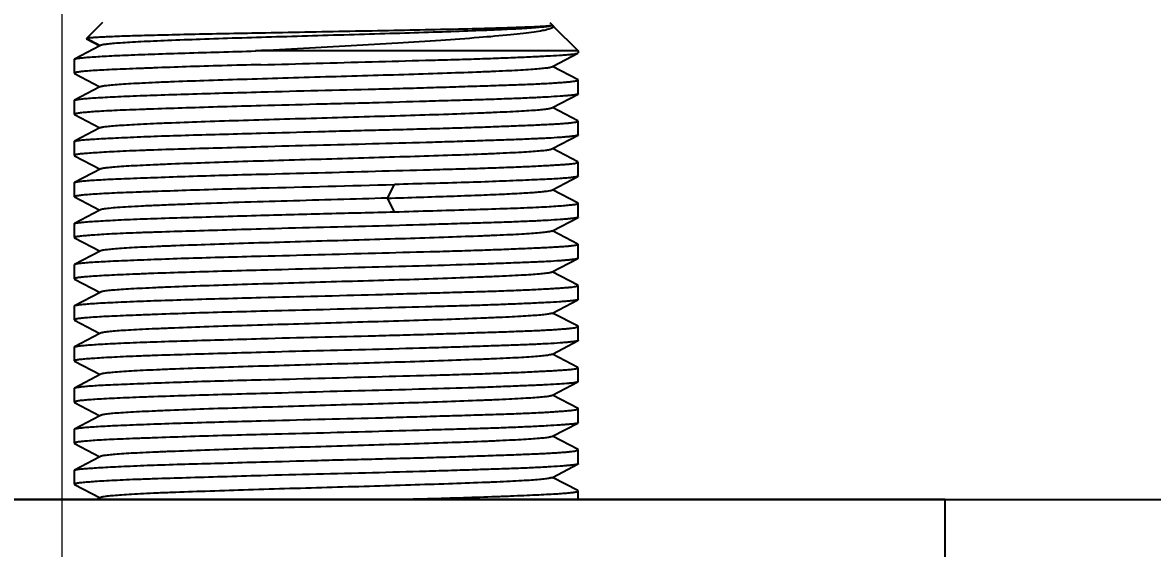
# Model space of a CAD drawing. Extents: x 0 to 3160, y 0 to 2315.
# Drawn here: x 1052.38 to 1102.13, y 2029.92 to 2053.07 of the extents above; entities that cross this region are included whole.
import ezdxf

# ---------------------------------------------------------------- set-up
doc = ezdxf.new("R2010")
doc.units = 0
doc.header["$LTSCALE"] = 3
doc.header["$MEASUREMENT"] = 0
doc.header["$PDMODE"] = 3
doc.header["$PDSIZE"] = -10
doc.layers.get('0').update_dxf_attribs({"linetype": 'CONTINUOUS'})
doc.layers.get('DEFPOINTS').update_dxf_attribs({"linetype": 'CONTINUOUS'})
doc.styles.add('Daelim Dimension', font='')
doc.styles.get('Daelim Dimension').set_extended_font_data('나눔고딕')
doc.dimstyles.new('DEFAULT', dxfattribs={"dimscale": 2, "dimtxt": 2, "dimasz": 2, "dimexe": 0, "dimexo": 2, "dimgap": 1, "dimtad": 1, "dimdec": 1, "dimzin": 9, "dimdsep": 46, "dimtxsty": 'Daelim Dimension', "dimcen": 0.5, "dimclrd": 252, "dimclre": 252, "dimclrt": 3, "dimadec": 1, "dimazin": 0, "dimtfac": 1, "dimtdec": 1, "dimtix": 1, "dimtmove": 0, "dimatfit": 3, "dimfxl": 1, "dimtolj": 1, "dimtzin": 1, "dimlwd": 9, "dimlwe": 9, "dimarcsym": 0})

# ---------------------------------------------------------------- blocks, each defined once
blk = doc.blocks.new('*D6')
at = {"color": 5, "lineweight": 9, "ltscale": 0.5, "transparency": 16777216}
for p, q in [((904.238, 2000.409), (904.238, 2142.391)), ((1054.132, 1998.971), (1054.132, 2142.391)), ((912.238, 2140.391), (1046.132, 2140.391))]:
    blk.add_line(p, q, dxfattribs=at)
at = {"color": 5, "ltscale": 0.5, "transparency": 16777216}
for points in [[(912.238, 2141.724), (912.238, 2139.058), (904.238, 2140.391)], [(1046.132, 2141.724), (1046.132, 2139.058), (1054.132, 2140.391)]]:
    blk.add_solid(points, dxfattribs=at)
at = {"layer": 'DEFPOINTS', "color": 0, "ltscale": 0.5, "transparency": 16777216}
for p in [(1054.132, 2140.391), (904.238, 1996.409), (1054.132, 1994.971)]:
    blk.add_point(p, dxfattribs=at)
at = {"color": 7, "ltscale": 0.5, "transparency": 16777216, "insert": (979.185, 2153.25), "char_height": 20, "attachment_point": 5, "style": 'Daelim Dimension'}
blk.add_mtext('\\A1;150', dxfattribs=at)
blk = doc.blocks.new('*D12')
at = {"color": 5, "lineweight": 9, "ltscale": 0.5, "transparency": 16777216}
for p, q in [((1215.423, 2032.071), (1240.009, 2032.071)), ((1238.009, 2024.071), (1238.009, 1495.971)), ((983.132, 1487.971), (1240.009, 1487.971))]:
    blk.add_line(p, q, dxfattribs=at)
at = {"color": 5, "ltscale": 0.5, "transparency": 16777216}
for points in [[(1236.676, 2024.071), (1239.343, 2024.071), (1238.009, 2032.071)], [(1236.676, 1495.971), (1239.343, 1495.971), (1238.009, 1487.971)]]:
    blk.add_solid(points, dxfattribs=at)
at = {"layer": 'DEFPOINTS', "color": 0, "ltscale": 0.5, "transparency": 16777216}
for p in [(1211.423, 2032.071), (979.132, 1487.971), (1238.009, 1487.971)]:
    blk.add_point(p, dxfattribs=at)
at = {"color": 7, "ltscale": 0.5, "transparency": 16777216, "insert": (1225.237, 1760.021), "char_height": 20, "attachment_point": 5, "rotation": 90, "style": 'Daelim Dimension'}
blk.add_mtext('\\A1;544', dxfattribs=at)

msp = doc.modelspace()

# ---------------------------------------------------------------- linework, layer by layer
at = {"color": 7, "linetype": 'Continuous'}
for p, q in [((1055.903, 2053.071), (1055.198, 2052.366)), ((1075.603, 2053.071), (1075.714, 2052.96)), ((1075.714, 2052.96), (1075.715, 2052.959)), ((1075.738, 2052.936), (1076.853, 2051.821)), ((1055.198, 2052.367), (1055.204, 2052.356)), ((1055.2, 2052.368), (1055.199, 2052.368)), ((1055.205, 2052.357), (1055.791, 2052.051)), ((1055.791, 2052.051), (1054.666, 2051.465)), ((1055.818, 2052.065), (1055.791, 2052.051)), ((1076.853, 2051.821), (1062.648, 2051.821)), ((1075.713, 2051.143), (1076.59, 2051.6)), ((1076.59, 2051.6), (1076.837, 2051.729)), ((1076.837, 2051.729), (1076.853, 2051.746)), ((1076.853, 2051.821), (1076.853, 2051.746)), ((1054.653, 2051.451), (1054.666, 2051.463)), ((1054.653, 2051.449), (1054.653, 2051.451)), ((1054.653, 2051.449), (1054.653, 2050.839)), ((1075.683, 2051.127), (1075.713, 2051.143)), ((1076.841, 2050.555), (1075.713, 2051.143)), ((1054.653, 2050.839), (1054.667, 2050.824)), ((1054.667, 2050.824), (1055.789, 2050.239)), ((1055.789, 2050.239), (1054.665, 2049.653)), ((1055.819, 2050.254), (1055.789, 2050.239)), ((1076.853, 2050.543), (1076.841, 2050.556)), ((1076.853, 2049.934), (1076.853, 2050.543)), ((1054.653, 2049.641), (1054.665, 2049.654)), ((1054.653, 2049.641), (1054.653, 2049.03)), ((1075.717, 2049.335), (1076.841, 2049.921)), ((1076.853, 2049.934), (1076.841, 2049.921)), ((1075.687, 2049.319), (1075.717, 2049.335)), ((1076.839, 2048.75), (1075.717, 2049.335)), ((1054.653, 2049.03), (1054.665, 2049.018)), ((1054.665, 2049.018), (1055.792, 2048.43)), ((1076.853, 2048.735), (1076.839, 2048.75)), ((1076.853, 2048.126), (1076.853, 2048.735)), ((1055.792, 2048.43), (1054.669, 2047.845)), ((1055.823, 2048.446), (1055.792, 2048.43)), ((1075.71, 2047.525), (1076.84, 2048.115)), ((1076.853, 2048.127), (1076.84, 2048.113)), ((1054.653, 2047.829), (1054.669, 2047.845)), ((1054.653, 2047.829), (1054.653, 2047.223)), ((1054.653, 2047.223), (1054.668, 2047.208)), ((1054.668, 2047.209), (1055.797, 2046.619)), ((1075.679, 2047.509), (1075.71, 2047.525)), ((1076.837, 2046.937), (1075.71, 2047.525)), ((1055.828, 2046.636), (1054.667, 2046.03)), ((1076.853, 2046.922), (1076.837, 2046.938)), ((1076.853, 2046.317), (1076.853, 2046.922)), ((1075.711, 2045.714), (1076.837, 2046.301)), ((1076.853, 2046.317), (1076.837, 2046.301)), ((1054.653, 2046.016), (1054.667, 2046.03)), ((1054.653, 2046.016), (1054.653, 2045.408)), ((1075.68, 2045.697), (1075.711, 2045.714)), ((1076.84, 2045.124), (1075.711, 2045.714)), ((1054.665, 2045.395), (1054.653, 2045.408)), ((1054.665, 2045.395), (1055.788, 2044.81)), ((1076.853, 2045.112), (1076.84, 2045.125)), ((1076.853, 2044.505), (1076.853, 2045.112)), ((1055.788, 2044.81), (1054.666, 2044.225)), ((1055.818, 2044.825), (1055.788, 2044.81)), ((1054.653, 2044.211), (1054.666, 2044.225)), ((1054.653, 2044.21), (1054.653, 2043.602)), ((1075.714, 2043.905), (1076.841, 2044.493)), ((1076.853, 2044.505), (1076.841, 2044.493)), ((1075.683, 2043.889), (1075.714, 2043.905)), ((1076.837, 2043.32), (1075.714, 2043.905)), ((1054.653, 2043.603), (1054.666, 2043.589)), ((1054.666, 2043.59), (1055.795, 2043)), ((1076.837, 2043.32), (1076.853, 2043.304)), ((1076.853, 2042.697), (1076.853, 2043.304)), ((1055.795, 2043), (1054.669, 2042.412)), ((1055.826, 2043.016), (1055.795, 2043)), ((1075.677, 2042.078), (1076.838, 2042.684)), ((1076.853, 2042.697), (1076.838, 2042.683)), ((1054.669, 2042.412), (1054.653, 2042.396)), ((1054.653, 2042.396), (1054.653, 2041.788)), ((1054.653, 2041.788), (1054.669, 2041.773)), ((1054.669, 2041.776), (1055.795, 2041.189)), ((1076.838, 2041.505), (1075.709, 2042.094)), ((1055.795, 2041.189), (1054.666, 2040.599)), ((1055.826, 2041.205), (1055.795, 2041.189)), ((1076.853, 2041.491), (1076.838, 2041.505)), ((1076.853, 2040.885), (1076.853, 2041.491)), ((1075.714, 2040.283), (1076.837, 2040.869)), ((1076.853, 2040.885), (1076.837, 2040.869)), ((1054.653, 2040.591), (1054.666, 2040.605)), ((1054.653, 2040.591), (1054.653, 2039.979)), ((1075.684, 2040.267), (1075.714, 2040.283)), ((1076.841, 2039.696), (1075.714, 2040.283)), ((1054.653, 2039.979), (1054.666, 2039.964)), ((1054.666, 2039.964), (1055.788, 2039.379)), ((1076.853, 2039.684), (1076.841, 2039.696)), ((1076.853, 2039.077), (1076.853, 2039.684)), ((1055.788, 2039.379), (1054.665, 2038.793)), ((1055.818, 2039.395), (1055.788, 2039.379)), ((1054.653, 2038.78), (1054.665, 2038.793)), ((1054.653, 2038.78), (1054.653, 2038.173)), ((1075.71, 2038.475), (1076.84, 2039.065)), ((1076.853, 2039.077), (1076.84, 2039.064)), ((1054.653, 2038.173), (1054.667, 2038.159)), ((1054.667, 2038.159), (1055.797, 2037.569)), ((1075.679, 2038.459), (1075.71, 2038.475)), ((1076.837, 2037.888), (1075.71, 2038.475)), ((1076.853, 2037.871), (1076.837, 2037.888)), ((1076.853, 2037.268), (1076.853, 2037.871)), ((1055.828, 2037.586), (1054.668, 2036.98)), ((1075.71, 2036.664), (1076.837, 2037.252)), ((1076.853, 2037.268), (1076.837, 2037.251)), ((1054.653, 2036.965), (1054.668, 2036.98)), ((1054.653, 2036.966), (1054.653, 2036.358)), ((1075.679, 2036.647), (1075.71, 2036.664)), ((1076.84, 2036.074), (1075.71, 2036.664)), ((1054.653, 2036.358), (1054.669, 2036.343)), ((1054.669, 2036.344), (1055.792, 2035.758)), ((1055.792, 2035.758), (1054.665, 2035.17)), ((1055.823, 2035.774), (1055.792, 2035.758)), ((1076.853, 2035.454), (1076.853, 2036.061)), ((1054.653, 2035.161), (1054.665, 2035.174)), ((1054.653, 2035.161), (1054.653, 2034.549)), ((1075.717, 2034.854), (1076.839, 2035.439)), ((1076.853, 2035.454), (1076.839, 2035.439)), ((1075.687, 2034.838), (1075.717, 2034.854)), ((1076.841, 2034.268), (1075.717, 2034.854)), ((1054.653, 2034.549), (1054.665, 2034.536)), ((1054.665, 2034.536), (1055.789, 2033.95)), ((1076.853, 2034.255), (1076.841, 2034.268)), ((1076.853, 2033.645), (1076.853, 2034.255)), ((1055.789, 2033.95), (1054.667, 2033.365)), ((1055.818, 2033.965), (1055.789, 2033.95)), ((1054.653, 2033.35), (1054.667, 2033.365)), ((1054.653, 2033.35), (1054.653, 2032.743)), ((1075.713, 2033.045), (1076.841, 2033.634)), ((1076.853, 2033.645), (1076.841, 2033.633)), ((1054.653, 2032.743), (1054.666, 2032.73)), ((1054.666, 2032.73), (1055.796, 2032.14)), ((1075.683, 2033.029), (1075.713, 2033.045)), ((1076.837, 2032.46), (1075.713, 2033.045)), ((1076.853, 2032.444), (1076.837, 2032.46)), ((1076.853, 2032.071), (1076.853, 2032.444)), ((1093.007, 2032.071), (1038.499, 2032.071)), ((1055.828, 2032.156), (1055.665, 2032.071)), ((1093.007, 2029.412), (1093.007, 2032.071))]:
    msp.add_line(p, q, dxfattribs=at)
at = {"color": 9, "linetype": 'Continuous'}
for p, q in [((1055.805, 2052.05), (1055.198, 2052.366)), ((1068.445, 2045.342), (1068.757, 2045.944)), ((1068.757, 2044.738), (1068.445, 2045.34))]:
    msp.add_line(p, q, dxfattribs=at)
at = {"ltscale": 0.5}
msp.add_line((471.502, 2032.071), (1951.345, 2032.071), dxfattribs=at)
at = {"color": 7, "linetype": 'Continuous'}
msp.add_arc((1028.438, 3462.485), 1417.115, 271.392659, 271.630382, dxfattribs=at)
for points, knots in [([(1063.085, 2052.613), (1062.55, 2052.603), (1061.517, 2052.583), (1060.035, 2052.553), (1058.887, 2052.527), (1058.052, 2052.505), (1057.498, 2052.49), (1056.998, 2052.475), (1056.555, 2052.46), (1056.171, 2052.444), (1055.85, 2052.429), (1055.593, 2052.414), (1055.42, 2052.402), (1055.315, 2052.391), (1055.262, 2052.384), (1055.225, 2052.377), (1055.206, 2052.372), (1055.2, 2052.368)], [0, 0, 0, 0, 0.203379, 0.392842, 0.563347, 0.640076, 0.710414, 0.773935, 0.830239, 0.878974, 0.919814, 0.95249, 0.976786, 0.985745, 0.992583, 0.997316, 1, 1, 1, 1]), ([(1075.619, 2052.917), (1075.566, 2052.905), (1075.431, 2052.886), (1075.188, 2052.86), (1074.865, 2052.834), (1074.281, 2052.797), (1073.377, 2052.752), (1072.105, 2052.7), (1070.617, 2052.648), (1068.963, 2052.596), (1067.199, 2052.544), (1065.387, 2052.491), (1063.586, 2052.439), (1061.86, 2052.387), (1060.266, 2052.335), (1059.046, 2052.29), (1058.177, 2052.253), (1057.618, 2052.227), (1057.129, 2052.2), (1056.713, 2052.174), (1056.374, 2052.149), (1056.115, 2052.123), (1055.951, 2052.101), (1055.862, 2052.08), (1055.831, 2052.07), (1055.82, 2052.064)], [0, 0, 0, 0, 0.0082, 0.020541, 0.03697, 0.057319, 0.109003, 0.173986, 0.249953, 0.334392, 0.424399, 0.51692, 0.6088, 0.696932, 0.77827, 0.85013, 0.881687, 0.90996, 0.93475, 0.955848, 0.973044, 0.986181, 0.995156, 0.998083, 1, 1, 1, 1]), ([(1075.55, 2052.779), (1075.462, 2052.753), (1075.25, 2052.707), (1074.879, 2052.647), (1074.409, 2052.587), (1073.6, 2052.501), (1072.387, 2052.398), (1070.729, 2052.282), (1068.852, 2052.166), (1066.133, 2052.012), (1064.048, 2051.898), (1062.646, 2051.821)], [0, 0, 0, 0, 0.021159, 0.050251, 0.087011, 0.131034, 0.238824, 0.369029, 0.516252, 0.674574, 1, 1, 1, 1]), ([(1075.422, 2052.911), (1075.2, 2052.893), (1074.635, 2052.867), (1073.623, 2052.83), (1072.299, 2052.795), (1070.716, 2052.759), (1068.935, 2052.723), (1066.37, 2052.674), (1064.405, 2052.638), (1063.085, 2052.613)], [0, 0, 0, 0, 0.054295, 0.137462, 0.246202, 0.376189, 0.522357, 0.679055, 1, 1, 1, 1]), ([(1075.709, 2052.95), (1075.699, 2052.945), (1075.668, 2052.938), (1075.61, 2052.929), (1075.525, 2052.919), (1075.46, 2052.914), (1075.422, 2052.911)], [0, 0, 0, 0, 0.115506, 0.320309, 0.615343, 1, 1, 1, 1]), ([(1075.711, 2052.842), (1075.69, 2052.829), (1075.637, 2052.806), (1075.582, 2052.788), (1075.55, 2052.779)], [0, 0, 0, 0, 0.42388, 1, 1, 1, 1]), ([(1075.687, 2052.938), (1075.683, 2052.936), (1075.661, 2052.927), (1075.638, 2052.921), (1075.619, 2052.917)], [0, 0, 0, 0, 0.183072, 1, 1, 1, 1]), ([(1075.756, 2052.907), (1075.758, 2052.896), (1075.748, 2052.867), (1075.724, 2052.851), (1075.711, 2052.842)], [0, 0, 0, 0, 0.404312, 1, 1, 1, 1]), ([(1075.715, 2052.959), (1075.716, 2052.958), (1075.716, 2052.956), (1075.715, 2052.955), (1075.715, 2052.954)], [0, 0, 0, 0, 0.4824, 1, 1, 1, 1]), ([(1075.716, 2052.954), (1075.718, 2052.952), (1075.726, 2052.947), (1075.734, 2052.941), (1075.739, 2052.936)], [0, 0, 0, 0, 0.273524, 1, 1, 1, 1]), ([(1075.739, 2052.936), (1075.741, 2052.933), (1075.748, 2052.925), (1075.754, 2052.915), (1075.756, 2052.907)], [0, 0, 0, 0, 0.286666, 1, 1, 1, 1]), ([(1054.666, 2051.465), (1054.676, 2051.47), (1054.701, 2051.478), (1054.773, 2051.494), (1054.905, 2051.513), (1055.11, 2051.534), (1055.38, 2051.556), (1055.712, 2051.578), (1056.104, 2051.6), (1056.554, 2051.622), (1057.26, 2051.653), (1058.265, 2051.691), (1059.599, 2051.734), (1061.08, 2051.778), (1062.113, 2051.807), (1062.648, 2051.821)], [0, 0, 0, 0, 0.003962, 0.009896, 0.027782, 0.053692, 0.087563, 0.129267, 0.178506, 0.234936, 0.298212, 0.443915, 0.612282, 0.799089, 1, 1, 1, 1]), ([(1062.88, 2051.217), (1063.692, 2051.237), (1065.323, 2051.279), (1067.739, 2051.348), (1069.712, 2051.4), (1071.212, 2051.44), (1072.245, 2051.47), (1073.198, 2051.503), (1074.058, 2051.537), (1074.817, 2051.571), (1075.463, 2051.602), (1075.928, 2051.628), (1076.238, 2051.649), (1076.422, 2051.663), (1076.573, 2051.678), (1076.692, 2051.693), (1076.776, 2051.709), (1076.821, 2051.721), (1076.837, 2051.729)], [0, 0, 0, 0, 0.174387, 0.350296, 0.519096, 0.598204, 0.67247, 0.740977, 0.802882, 0.857424, 0.903924, 0.941813, 0.957379, 0.970633, 0.981534, 0.99006, 0.996205, 1, 1, 1, 1]), ([(1062.88, 2051.217), (1062.311, 2051.203), (1061.212, 2051.174), (1059.641, 2051.128), (1058.426, 2051.085), (1057.547, 2051.051), (1056.966, 2051.028), (1056.445, 2051.006), (1055.985, 2050.984), (1055.591, 2050.962), (1055.265, 2050.94), (1055.009, 2050.917), (1054.84, 2050.896), (1054.742, 2050.878), (1054.695, 2050.865), (1054.667, 2050.856), (1054.653, 2050.844), (1054.653, 2050.839)], [0, 0, 0, 0, 0.207193, 0.39957, 0.571972, 0.649229, 0.719816, 0.783263, 0.83915, 0.887111, 0.926828, 0.958059, 0.980614, 0.988616, 0.994438, 0.998133, 1, 1, 1, 1]), ([(1055.818, 2050.254), (1055.83, 2050.26), (1055.862, 2050.27), (1055.921, 2050.283), (1056.002, 2050.296), (1056.153, 2050.315), (1056.394, 2050.338), (1056.744, 2050.365), (1057.174, 2050.392), (1057.681, 2050.42), (1058.262, 2050.447), (1059.167, 2050.484), (1060.435, 2050.529), (1062.086, 2050.582), (1063.868, 2050.637), (1065.717, 2050.691), (1067.568, 2050.743), (1069.354, 2050.797), (1071.012, 2050.851), (1072.285, 2050.897), (1073.194, 2050.934), (1073.779, 2050.961), (1074.293, 2050.987), (1074.732, 2051.014), (1075.091, 2051.041), (1075.339, 2051.065), (1075.494, 2051.085), (1075.578, 2051.098), (1075.639, 2051.111), (1075.672, 2051.121), (1075.684, 2051.127)], [0, 0, 0, 0, 0.001976, 0.005024, 0.009152, 0.014355, 0.02793, 0.045637, 0.06735, 0.092932, 0.122226, 0.154996, 0.229509, 0.313533, 0.404163, 0.498288, 0.59246, 0.683365, 0.767822, 0.842572, 0.87543, 0.904944, 0.930895, 0.95307, 0.971259, 0.985255, 0.990617, 0.99486, 0.997979, 1, 1, 1, 1]), ([(1062.88, 2050.016), (1063.716, 2050.041), (1065.396, 2050.084), (1067.486, 2050.133), (1069.134, 2050.177), (1070.314, 2050.211), (1071.435, 2050.247), (1072.481, 2050.281), (1073.439, 2050.312), (1074.296, 2050.341), (1075.042, 2050.372), (1075.588, 2050.401), (1075.962, 2050.425), (1076.193, 2050.443), (1076.39, 2050.46), (1076.551, 2050.477), (1076.678, 2050.494), (1076.769, 2050.509), (1076.822, 2050.522), (1076.847, 2050.533), (1076.853, 2050.54), (1076.853, 2050.543)], [0, 0, 0, 0, 0.179426, 0.360192, 0.44813, 0.532884, 0.61335, 0.68848, 0.75728, 0.818853, 0.872394, 0.917211, 0.936166, 0.952734, 0.966858, 0.978498, 0.987621, 0.994199, 0.998248, 0.999366, 1, 1, 1, 1]), ([(1054.665, 2049.654), (1054.674, 2049.659), (1054.699, 2049.668), (1054.771, 2049.685), (1054.905, 2049.703), (1055.116, 2049.725), (1055.394, 2049.747), (1055.735, 2049.77), (1056.139, 2049.792), (1056.603, 2049.815), (1057.332, 2049.846), (1058.368, 2049.884), (1059.743, 2049.929), (1061.268, 2049.974), (1062.33, 2050), (1062.88, 2050.016)], [0, 0, 0, 0, 0.003773, 0.009548, 0.027216, 0.053035, 0.086887, 0.128566, 0.177832, 0.234369, 0.297839, 0.443951, 0.612541, 0.799453, 1, 1, 1, 1]), ([(1076.841, 2049.921), (1076.827, 2049.913), (1076.784, 2049.903), (1076.704, 2049.888), (1076.589, 2049.874), (1076.441, 2049.859), (1076.259, 2049.843), (1075.952, 2049.82), (1075.491, 2049.791), (1074.848, 2049.757), (1074.091, 2049.725), (1073.23, 2049.694), (1072.277, 2049.665), (1071.242, 2049.635), (1069.738, 2049.591), (1068.171, 2049.544), (1066.56, 2049.501), (1064.923, 2049.463), (1063.695, 2049.431), (1062.88, 2049.409)], [0, 0, 0, 0, 0.003461, 0.009312, 0.017576, 0.028244, 0.041292, 0.056677, 0.094272, 0.140563, 0.194981, 0.256847, 0.325399, 0.399785, 0.479077, 0.648403, 0.736321, 0.824956, 1, 1, 1, 1]), ([(1062.88, 2049.409), (1062.311, 2049.394), (1061.212, 2049.364), (1059.641, 2049.313), (1058.426, 2049.274), (1057.546, 2049.243), (1056.966, 2049.222), (1056.444, 2049.199), (1055.985, 2049.176), (1055.591, 2049.152), (1055.265, 2049.127), (1055.009, 2049.103), (1054.84, 2049.082), (1054.742, 2049.066), (1054.695, 2049.054), (1054.667, 2049.045), (1054.653, 2049.035), (1054.653, 2049.03)], [0, 0, 0, 0, 0.207246, 0.399673, 0.57211, 0.649378, 0.719975, 0.783434, 0.839337, 0.887317, 0.927052, 0.958294, 0.980839, 0.988822, 0.994612, 0.998249, 1, 1, 1, 1]), ([(1055.822, 2048.446), (1055.834, 2048.452), (1055.867, 2048.463), (1055.962, 2048.483), (1056.138, 2048.505), (1056.414, 2048.531), (1056.774, 2048.557), (1057.213, 2048.584), (1057.727, 2048.611), (1058.312, 2048.638), (1059.22, 2048.676), (1060.493, 2048.723), (1062.151, 2048.774), (1063.938, 2048.828), (1065.788, 2048.883), (1067.637, 2048.937), (1069.419, 2048.989), (1071.07, 2049.042), (1072.338, 2049.089), (1073.243, 2049.127), (1073.824, 2049.154), (1074.331, 2049.18), (1074.761, 2049.206), (1075.112, 2049.233), (1075.353, 2049.256), (1075.503, 2049.276), (1075.585, 2049.289), (1075.644, 2049.302), (1075.676, 2049.313), (1075.688, 2049.319)], [0, 0, 0, 0, 0.002028, 0.00515, 0.014753, 0.028743, 0.046926, 0.069096, 0.095043, 0.124555, 0.157412, 0.232161, 0.316614, 0.407514, 0.501684, 0.595807, 0.686435, 0.770461, 0.844976, 0.877746, 0.907038, 0.932618, 0.954332, 0.97204, 0.98562, 0.990826, 0.994961, 0.998016, 1, 1, 1, 1]), ([(1062.88, 2048.204), (1063.716, 2048.227), (1064.976, 2048.26), (1066.656, 2048.307), (1067.909, 2048.339), (1069.133, 2048.37), (1070.314, 2048.401), (1071.434, 2048.433), (1072.48, 2048.467), (1073.438, 2048.502), (1074.296, 2048.536), (1075.041, 2048.567), (1075.588, 2048.593), (1075.962, 2048.615), (1076.193, 2048.631), (1076.389, 2048.647), (1076.552, 2048.664), (1076.677, 2048.68), (1076.771, 2048.698), (1076.822, 2048.711), (1076.853, 2048.727), (1076.853, 2048.735)], [0, 0, 0, 0, 0.179403, 0.270198, 0.360151, 0.44808, 0.532825, 0.613282, 0.688402, 0.757201, 0.818773, 0.872317, 0.91713, 0.936077, 0.952635, 0.966756, 0.978395, 0.98752, 0.994121, 0.998211, 1, 1, 1, 1]), ([(1054.669, 2047.845), (1054.679, 2047.85), (1054.706, 2047.859), (1054.782, 2047.876), (1054.92, 2047.895), (1055.134, 2047.916), (1055.415, 2047.936), (1055.758, 2047.957), (1056.164, 2047.979), (1056.628, 2048.001), (1057.356, 2048.034), (1058.39, 2048.075), (1059.759, 2048.12), (1061.276, 2048.16), (1062.333, 2048.189), (1062.88, 2048.204)], [0, 0, 0, 0, 0.004126, 0.010232, 0.028482, 0.05478, 0.089008, 0.130968, 0.180419, 0.237048, 0.300517, 0.446366, 0.614374, 0.800457, 1, 1, 1, 1]), ([(1076.84, 2048.113), (1076.825, 2048.106), (1076.782, 2048.094), (1076.7, 2048.078), (1076.585, 2048.063), (1076.436, 2048.046), (1076.253, 2048.029), (1075.946, 2048.005), (1075.483, 2047.977), (1074.839, 2047.947), (1074.082, 2047.918), (1073.221, 2047.887), (1072.268, 2047.855), (1071.234, 2047.821), (1069.731, 2047.775), (1067.753, 2047.724), (1065.33, 2047.665), (1063.694, 2047.62), (1062.88, 2047.597)], [0, 0, 0, 0, 0.003558, 0.009503, 0.017853, 0.028597, 0.041709, 0.057149, 0.094821, 0.141159, 0.195602, 0.257474, 0.326012, 0.400365, 0.479605, 0.648773, 0.825141, 1, 1, 1, 1]), ([(1062.88, 2047.597), (1062.311, 2047.58), (1061.213, 2047.549), (1059.641, 2047.506), (1058.426, 2047.469), (1057.546, 2047.437), (1056.966, 2047.412), (1056.444, 2047.387), (1055.985, 2047.362), (1055.591, 2047.338), (1055.265, 2047.315), (1055.009, 2047.294), (1054.84, 2047.275), (1054.742, 2047.26), (1054.695, 2047.248), (1054.667, 2047.24), (1054.653, 2047.228), (1054.653, 2047.223)], [0, 0, 0, 0, 0.207241, 0.399662, 0.572095, 0.649365, 0.719969, 0.783438, 0.839349, 0.887329, 0.927051, 0.958268, 0.980784, 0.988754, 0.994538, 0.998187, 1, 1, 1, 1]), ([(1055.826, 2046.634), (1055.838, 2046.64), (1055.87, 2046.651), (1055.962, 2046.671), (1056.134, 2046.694), (1056.404, 2046.721), (1056.759, 2046.748), (1057.196, 2046.774), (1057.71, 2046.8), (1058.296, 2046.827), (1059.204, 2046.864), (1060.473, 2046.911), (1062.128, 2046.965), (1063.913, 2047.018), (1065.764, 2047.071), (1067.615, 2047.125), (1069.398, 2047.18), (1071.05, 2047.232), (1072.319, 2047.277), (1073.225, 2047.315), (1073.81, 2047.343), (1074.322, 2047.37), (1074.756, 2047.397), (1075.108, 2047.423), (1075.375, 2047.449), (1075.545, 2047.471), (1075.638, 2047.491), (1075.669, 2047.501), (1075.681, 2047.507)], [0, 0, 0, 0, 0.001992, 0.005038, 0.014359, 0.028009, 0.04597, 0.068089, 0.094088, 0.123677, 0.156571, 0.231125, 0.315348, 0.406295, 0.50054, 0.594773, 0.685625, 0.769703, 0.844198, 0.877068, 0.906608, 0.932504, 0.954444, 0.972214, 0.985744, 0.994998, 0.998023, 1, 1, 1, 1]), ([(1062.88, 2046.396), (1063.717, 2046.417), (1065.396, 2046.458), (1067.881, 2046.527), (1069.904, 2046.583), (1071.435, 2046.625), (1072.481, 2046.656), (1073.439, 2046.688), (1074.296, 2046.722), (1075.041, 2046.757), (1075.588, 2046.786), (1075.962, 2046.809), (1076.193, 2046.824), (1076.389, 2046.839), (1076.552, 2046.855), (1076.677, 2046.869), (1076.771, 2046.886), (1076.822, 2046.898), (1076.853, 2046.914), (1076.853, 2046.922)], [0, 0, 0, 0, 0.179425, 0.36019, 0.532877, 0.613342, 0.688466, 0.757266, 0.818841, 0.87239, 0.917211, 0.93616, 0.952717, 0.966832, 0.97846, 0.987571, 0.994153, 0.998224, 1, 1, 1, 1]), ([(1054.667, 2046.03), (1054.677, 2046.035), (1054.703, 2046.044), (1054.778, 2046.061), (1054.914, 2046.082), (1055.127, 2046.105), (1055.406, 2046.128), (1055.749, 2046.15), (1056.154, 2046.171), (1056.618, 2046.192), (1057.346, 2046.221), (1058.381, 2046.259), (1059.753, 2046.307), (1061.273, 2046.355), (1062.332, 2046.383), (1062.88, 2046.396)], [0, 0, 0, 0, 0.003984, 0.009966, 0.028009, 0.054137, 0.088227, 0.130074, 0.179441, 0.23602, 0.299479, 0.445423, 0.613661, 0.800068, 1, 1, 1, 1]), ([(1076.837, 2046.301), (1076.827, 2046.296), (1076.8, 2046.287), (1076.725, 2046.269), (1076.59, 2046.249), (1076.379, 2046.228), (1076.103, 2046.207), (1075.766, 2046.187), (1075.368, 2046.167), (1074.911, 2046.146), (1074.196, 2046.114), (1073.18, 2046.073), (1071.832, 2046.026), (1070.338, 2045.984), (1069.297, 2045.957), (1068.758, 2045.943)], [0, 0, 0, 0, 0.00416, 0.010292, 0.028565, 0.054847, 0.089025, 0.13091, 0.180271, 0.236804, 0.300178, 0.445876, 0.613838, 0.80005, 1, 1, 1, 1]), ([(1054.653, 2045.408), (1054.653, 2045.413), (1054.667, 2045.424), (1054.695, 2045.434), (1054.742, 2045.446), (1054.84, 2045.464), (1055.009, 2045.486), (1055.265, 2045.51), (1055.591, 2045.534), (1055.985, 2045.556), (1056.445, 2045.578), (1056.966, 2045.6), (1057.547, 2045.621), (1058.426, 2045.654), (1059.641, 2045.697), (1061.212, 2045.747), (1062.311, 2045.774), (1062.88, 2045.788)], [0, 0, 0, 0, 0.001811, 0.005494, 0.011313, 0.019314, 0.041885, 0.073127, 0.112854, 0.160822, 0.216707, 0.280156, 0.350739, 0.428001, 0.600408, 0.792807, 1, 1, 1, 1]), ([(1068.445, 2045.34), (1068.926, 2045.354), (1069.856, 2045.383), (1071.189, 2045.428), (1072.392, 2045.471), (1073.436, 2045.514), (1074.196, 2045.551), (1074.708, 2045.583), (1075.014, 2045.605), (1075.264, 2045.628), (1075.456, 2045.649), (1075.589, 2045.67), (1075.659, 2045.685), (1075.681, 2045.697)], [0, 0, 0, 0, 0.199295, 0.384926, 0.552077, 0.697183, 0.817258, 0.867017, 0.909449, 0.944198, 0.97092, 0.989473, 1, 1, 1, 1]), ([(1068.445, 2045.342), (1067.714, 2045.32), (1066.245, 2045.276), (1064.066, 2045.214), (1061.97, 2045.153), (1060.323, 2045.098), (1059.125, 2045.052), (1058.345, 2045.021), (1057.658, 2044.99), (1057.072, 2044.959), (1056.594, 2044.928), (1056.266, 2044.901), (1056.061, 2044.877), (1055.952, 2044.861), (1055.874, 2044.845), (1055.832, 2044.833), (1055.818, 2044.825)], [0, 0, 0, 0, 0.173355, 0.34875, 0.517342, 0.670967, 0.7397, 0.801738, 0.856308, 0.902854, 0.940894, 0.969997, 0.981077, 0.989785, 0.996092, 1, 1, 1, 1]), ([(1068.758, 2044.738), (1069.319, 2044.754), (1070.402, 2044.786), (1071.95, 2044.834), (1073.145, 2044.87), (1074.011, 2044.9), (1074.581, 2044.922), (1075.093, 2044.945), (1075.545, 2044.969), (1075.931, 2044.994), (1076.252, 2045.019), (1076.503, 2045.042), (1076.669, 2045.062), (1076.765, 2045.077), (1076.811, 2045.088), (1076.839, 2045.096), (1076.853, 2045.107), (1076.853, 2045.112)], [0, 0, 0, 0, 0.207754, 0.400373, 0.572789, 0.649994, 0.72051, 0.783878, 0.839689, 0.887581, 0.927238, 0.95841, 0.980894, 0.988851, 0.994621, 0.998246, 1, 1, 1, 1]), ([(1062.876, 2044.584), (1063.857, 2044.613), (1065.818, 2044.666), (1067.778, 2044.713), (1068.758, 2044.738)], [0, 0, 0, 0, 0.500407, 1, 1, 1, 1]), ([(1054.666, 2044.225), (1054.676, 2044.23), (1054.702, 2044.238), (1054.776, 2044.254), (1054.912, 2044.271), (1055.124, 2044.292), (1055.402, 2044.313), (1055.745, 2044.335), (1056.149, 2044.358), (1056.613, 2044.382), (1057.341, 2044.416), (1058.376, 2044.455), (1059.748, 2044.496), (1061.269, 2044.537), (1062.328, 2044.569), (1062.876, 2044.585)], [0, 0, 0, 0, 0.003909, 0.009807, 0.027699, 0.05372, 0.087727, 0.129537, 0.178886, 0.23547, 0.298945, 0.44495, 0.61329, 0.799871, 1, 1, 1, 1]), ([(1076.841, 2044.493), (1076.827, 2044.485), (1076.784, 2044.475), (1076.704, 2044.46), (1076.59, 2044.445), (1076.442, 2044.429), (1076.26, 2044.413), (1075.954, 2044.389), (1075.492, 2044.359), (1074.849, 2044.326), (1074.092, 2044.296), (1073.231, 2044.267), (1072.277, 2044.237), (1071.242, 2044.205), (1069.738, 2044.158), (1067.757, 2044.101), (1065.33, 2044.046), (1063.692, 2044.001), (1062.876, 2043.978)], [0, 0, 0, 0, 0.003443, 0.009278, 0.017535, 0.028197, 0.041235, 0.056613, 0.094193, 0.140471, 0.194875, 0.256742, 0.325298, 0.399694, 0.478999, 0.64835, 0.824931, 1, 1, 1, 1]), ([(1062.876, 2043.978), (1062.307, 2043.962), (1061.21, 2043.931), (1059.639, 2043.883), (1058.425, 2043.846), (1057.545, 2043.816), (1056.965, 2043.794), (1056.444, 2043.77), (1055.985, 2043.745), (1055.591, 2043.72), (1055.265, 2043.696), (1055.009, 2043.672), (1054.84, 2043.653), (1054.742, 2043.637), (1054.695, 2043.626), (1054.667, 2043.618), (1054.653, 2043.607), (1054.653, 2043.603)], [0, 0, 0, 0, 0.207251, 0.399692, 0.572121, 0.649393, 0.719991, 0.78346, 0.839369, 0.88736, 0.927102, 0.958342, 0.980881, 0.98885, 0.994626, 0.998254, 1, 1, 1, 1]), ([(1075.686, 2043.891), (1075.675, 2043.885), (1075.643, 2043.875), (1075.585, 2043.862), (1075.504, 2043.849), (1075.355, 2043.83), (1075.115, 2043.806), (1074.765, 2043.779), (1074.335, 2043.751), (1073.826, 2043.724), (1073.244, 2043.698), (1072.339, 2043.661), (1071.072, 2043.616), (1069.421, 2043.561), (1067.64, 2043.506), (1065.79, 2043.454), (1063.938, 2043.402), (1062.152, 2043.347), (1060.494, 2043.292), (1059.222, 2043.248), (1058.313, 2043.211), (1057.726, 2043.184), (1057.211, 2043.157), (1056.771, 2043.129), (1056.412, 2043.102), (1056.138, 2043.075), (1055.963, 2043.053), (1055.869, 2043.034), (1055.836, 2043.024), (1055.824, 2043.018)], [0, 0, 0, 0, 0.001947, 0.004956, 0.009041, 0.0142, 0.027701, 0.045376, 0.067111, 0.092773, 0.122154, 0.15494, 0.22938, 0.313373, 0.40406, 0.498231, 0.592451, 0.683415, 0.767845, 0.842552, 0.875465, 0.905058, 0.931082, 0.953296, 0.971469, 0.985379, 0.994877, 0.997977, 1, 1, 1, 1]), ([(1076.853, 2043.304), (1076.853, 2043.295), (1076.822, 2043.278), (1076.771, 2043.265), (1076.677, 2043.248), (1076.552, 2043.232), (1076.389, 2043.216), (1076.193, 2043.201), (1075.962, 2043.186), (1075.588, 2043.165), (1075.041, 2043.138), (1074.296, 2043.104), (1073.439, 2043.07), (1072.481, 2043.035), (1071.435, 2043.002), (1069.904, 2042.96), (1067.881, 2042.91), (1065.396, 2042.838), (1063.717, 2042.796), (1062.88, 2042.775)], [0, 0, 0, 0, 0.001816, 0.005909, 0.012503, 0.021624, 0.033257, 0.047369, 0.063926, 0.082872, 0.127682, 0.181227, 0.242802, 0.311597, 0.386717, 0.467173, 0.639845, 0.820591, 1, 1, 1, 1]), ([(1062.88, 2042.775), (1062.333, 2042.761), (1061.276, 2042.733), (1059.759, 2042.69), (1058.39, 2042.643), (1057.356, 2042.601), (1056.628, 2042.57), (1056.163, 2042.549), (1055.758, 2042.528), (1055.414, 2042.508), (1055.134, 2042.487), (1054.919, 2042.465), (1054.782, 2042.445), (1054.706, 2042.427), (1054.679, 2042.418), (1054.669, 2042.413)], [0, 0, 0, 0, 0.199534, 0.385627, 0.553625, 0.699469, 0.762931, 0.819552, 0.86899, 0.910949, 0.945171, 0.971481, 0.989745, 0.995859, 1, 1, 1, 1]), ([(1076.838, 2042.683), (1076.823, 2042.675), (1076.779, 2042.663), (1076.696, 2042.646), (1076.579, 2042.63), (1076.429, 2042.614), (1076.245, 2042.597), (1075.936, 2042.574), (1075.473, 2042.548), (1074.827, 2042.519), (1074.069, 2042.488), (1073.209, 2042.456), (1071.887, 2042.41), (1070.067, 2042.353), (1067.746, 2042.297), (1065.326, 2042.234), (1063.693, 2042.188), (1062.88, 2042.165)], [0, 0, 0, 0, 0.003683, 0.00974, 0.018191, 0.029023, 0.042214, 0.057722, 0.095507, 0.141926, 0.196418, 0.258307, 0.326828, 0.480302, 0.649272, 0.825396, 1, 1, 1, 1]), ([(1062.88, 2042.165), (1062.311, 2042.149), (1061.212, 2042.12), (1059.641, 2042.073), (1058.426, 2042.034), (1057.547, 2042.001), (1056.966, 2041.978), (1056.445, 2041.954), (1055.985, 2041.931), (1055.591, 2041.908), (1055.265, 2041.885), (1055.009, 2041.862), (1054.84, 2041.842), (1054.742, 2041.825), (1054.695, 2041.813), (1054.667, 2041.804), (1054.653, 2041.793), (1054.653, 2041.788)], [0, 0, 0, 0, 0.207224, 0.399629, 0.57205, 0.649314, 0.719909, 0.783367, 0.839266, 0.887239, 0.926963, 0.958193, 0.980732, 0.988718, 0.994518, 0.998182, 1, 1, 1, 1]), ([(1075.681, 2042.08), (1075.67, 2042.074), (1075.637, 2042.064), (1075.544, 2042.043), (1075.372, 2042.019), (1075.101, 2041.992), (1074.745, 2041.966), (1074.307, 2041.94), (1073.793, 2041.914), (1073.207, 2041.888), (1072.299, 2041.85), (1071.029, 2041.802), (1069.374, 2041.748), (1067.588, 2041.697), (1065.737, 2041.644), (1063.886, 2041.589), (1062.103, 2041.534), (1060.451, 2041.483), (1059.182, 2041.438), (1058.276, 2041.399), (1057.692, 2041.371), (1057.181, 2041.343), (1056.747, 2041.317), (1056.396, 2041.291), (1056.155, 2041.269), (1056.005, 2041.249), (1055.924, 2041.236), (1055.866, 2041.223), (1055.834, 2041.213), (1055.822, 2041.207)], [0, 0, 0, 0, 0.002007, 0.005073, 0.014448, 0.02816, 0.046161, 0.068282, 0.094265, 0.123842, 0.156738, 0.231337, 0.315602, 0.406539, 0.500772, 0.594985, 0.685798, 0.769872, 0.84436, 0.877203, 0.906698, 0.932538, 0.954435, 0.972199, 0.98574, 0.990909, 0.995004, 0.998028, 1, 1, 1, 1]), ([(1062.88, 2040.968), (1063.717, 2040.989), (1065.396, 2041.028), (1067.486, 2041.083), (1069.134, 2041.131), (1070.314, 2041.165), (1071.435, 2041.197), (1072.481, 2041.227), (1073.439, 2041.257), (1074.296, 2041.29), (1075.042, 2041.324), (1075.588, 2041.355), (1075.962, 2041.379), (1076.193, 2041.395), (1076.389, 2041.411), (1076.552, 2041.426), (1076.677, 2041.44), (1076.771, 2041.456), (1076.821, 2041.467), (1076.853, 2041.482), (1076.853, 2041.49)], [0, 0, 0, 0, 0.179437, 0.360218, 0.448161, 0.532919, 0.613388, 0.688516, 0.757318, 0.818894, 0.872446, 0.917272, 0.936224, 0.952783, 0.9669, 0.978528, 0.987634, 0.994206, 0.99826, 1, 1, 1, 1]), ([(1054.666, 2040.605), (1054.675, 2040.61), (1054.7, 2040.618), (1054.774, 2040.635), (1054.909, 2040.654), (1055.12, 2040.676), (1055.398, 2040.698), (1055.74, 2040.72), (1056.144, 2040.742), (1056.608, 2040.765), (1057.337, 2040.796), (1058.373, 2040.835), (1059.747, 2040.879), (1061.27, 2040.924), (1062.331, 2040.953), (1062.88, 2040.968)], [0, 0, 0, 0, 0.003845, 0.009689, 0.027484, 0.053409, 0.087345, 0.129087, 0.178394, 0.234952, 0.298421, 0.444475, 0.612937, 0.79967, 1, 1, 1, 1]), ([(1076.837, 2040.869), (1076.821, 2040.861), (1076.776, 2040.849), (1076.692, 2040.833), (1076.574, 2040.818), (1076.423, 2040.804), (1076.238, 2040.789), (1075.929, 2040.768), (1075.464, 2040.742), (1074.818, 2040.71), (1074.06, 2040.676), (1073.199, 2040.642), (1072.246, 2040.61), (1071.213, 2040.58), (1069.713, 2040.541), (1067.74, 2040.488), (1065.323, 2040.419), (1063.692, 2040.377), (1062.88, 2040.357)], [0, 0, 0, 0, 0.003771, 0.0099, 0.018414, 0.029304, 0.042549, 0.058109, 0.095986, 0.142478, 0.197014, 0.258917, 0.327427, 0.4017, 0.480818, 0.649643, 0.825584, 1, 1, 1, 1]), ([(1062.88, 2040.357), (1062.31, 2040.343), (1061.212, 2040.315), (1059.641, 2040.268), (1058.426, 2040.225), (1057.546, 2040.191), (1056.966, 2040.168), (1056.444, 2040.146), (1055.985, 2040.124), (1055.591, 2040.102), (1055.265, 2040.08), (1055.009, 2040.057), (1054.84, 2040.035), (1054.742, 2040.017), (1054.695, 2040.005), (1054.667, 2039.995), (1054.653, 2039.983), (1054.653, 2039.978)], [0, 0, 0, 0, 0.207207, 0.399595, 0.572012, 0.649272, 0.71986, 0.783306, 0.839191, 0.887149, 0.926864, 0.958092, 0.980644, 0.988642, 0.99446, 0.998147, 1, 1, 1, 1]), ([(1075.685, 2040.268), (1075.673, 2040.262), (1075.64, 2040.251), (1075.544, 2040.231), (1075.368, 2040.209), (1075.093, 2040.183), (1074.734, 2040.158), (1074.296, 2040.131), (1073.782, 2040.104), (1073.197, 2040.076), (1072.288, 2040.037), (1071.015, 2039.992), (1069.358, 2039.941), (1067.571, 2039.887), (1065.721, 2039.831), (1063.871, 2039.777), (1062.089, 2039.726), (1060.437, 2039.673), (1059.169, 2039.625), (1058.264, 2039.587), (1057.683, 2039.56), (1057.176, 2039.534), (1056.744, 2039.508), (1056.393, 2039.482), (1056.152, 2039.459), (1056.001, 2039.439), (1055.92, 2039.425), (1055.861, 2039.412), (1055.829, 2039.401), (1055.817, 2039.395)], [0, 0, 0, 0, 0.002043, 0.005175, 0.014768, 0.028716, 0.046849, 0.068983, 0.094915, 0.124433, 0.157306, 0.232067, 0.316476, 0.407359, 0.501531, 0.595654, 0.686312, 0.770364, 0.844862, 0.877615, 0.906915, 0.932533, 0.954292, 0.97204, 0.985639, 0.990846, 0.994976, 0.998024, 1, 1, 1, 1]), ([(1062.88, 2039.156), (1063.716, 2039.18), (1065.396, 2039.225), (1067.486, 2039.273), (1069.134, 2039.316), (1070.314, 2039.351), (1071.435, 2039.386), (1072.481, 2039.421), (1073.439, 2039.452), (1074.296, 2039.482), (1075.041, 2039.512), (1075.588, 2039.541), (1075.962, 2039.565), (1076.193, 2039.582), (1076.389, 2039.6), (1076.551, 2039.617), (1076.678, 2039.633), (1076.769, 2039.649), (1076.822, 2039.663), (1076.847, 2039.674), (1076.853, 2039.681), (1076.853, 2039.684)], [0, 0, 0, 0, 0.179422, 0.360183, 0.448117, 0.532869, 0.613335, 0.688461, 0.757259, 0.818827, 0.872368, 0.917187, 0.936141, 0.952706, 0.966833, 0.978475, 0.987598, 0.994186, 0.998244, 0.999364, 1, 1, 1, 1]), ([(1054.665, 2038.793), (1054.674, 2038.798), (1054.699, 2038.806), (1054.772, 2038.822), (1054.906, 2038.84), (1055.118, 2038.861), (1055.395, 2038.883), (1055.736, 2038.906), (1056.14, 2038.93), (1056.604, 2038.953), (1057.333, 2038.986), (1058.37, 2039.024), (1059.744, 2039.065), (1061.268, 2039.109), (1062.33, 2039.14), (1062.88, 2039.156)], [0, 0, 0, 0, 0.00377, 0.009547, 0.027228, 0.053068, 0.086945, 0.128648, 0.177934, 0.234485, 0.297961, 0.444066, 0.612632, 0.799502, 1, 1, 1, 1]), ([(1076.84, 2039.065), (1076.826, 2039.057), (1076.783, 2039.046), (1076.702, 2039.03), (1076.586, 2039.014), (1076.438, 2038.998), (1076.256, 2038.981), (1075.949, 2038.956), (1075.487, 2038.927), (1074.843, 2038.897), (1074.086, 2038.868), (1073.225, 2038.838), (1072.272, 2038.806), (1071.237, 2038.772), (1069.734, 2038.725), (1067.755, 2038.673), (1065.331, 2038.617), (1063.694, 2038.571), (1062.88, 2038.547)], [0, 0, 0, 0, 0.00352, 0.009428, 0.017749, 0.02847, 0.041557, 0.056976, 0.094618, 0.140934, 0.195358, 0.257226, 0.325764, 0.400126, 0.479387, 0.648622, 0.825064, 1, 1, 1, 1]), ([(1062.88, 2038.547), (1062.311, 2038.531), (1061.213, 2038.499), (1059.641, 2038.455), (1058.427, 2038.418), (1057.547, 2038.387), (1056.966, 2038.363), (1056.445, 2038.338), (1055.986, 2038.313), (1055.592, 2038.288), (1055.265, 2038.265), (1055.01, 2038.244), (1054.84, 2038.225), (1054.742, 2038.209), (1054.695, 2038.198), (1054.667, 2038.19), (1054.653, 2038.178), (1054.653, 2038.173)], [0, 0, 0, 0, 0.207221, 0.399638, 0.572058, 0.64933, 0.71993, 0.783402, 0.839315, 0.887305, 0.927039, 0.958265, 0.980795, 0.988766, 0.994551, 0.998201, 1, 1, 1, 1]), ([(1075.683, 2038.461), (1075.672, 2038.455), (1075.64, 2038.445), (1075.548, 2038.425), (1075.378, 2038.402), (1075.111, 2038.375), (1074.759, 2038.347), (1074.326, 2038.32), (1073.816, 2038.294), (1073.232, 2038.268), (1072.326, 2038.231), (1071.058, 2038.185), (1069.406, 2038.129), (1067.623, 2038.076), (1065.772, 2038.025), (1063.921, 2037.971), (1062.135, 2037.915), (1060.479, 2037.862), (1059.209, 2037.818), (1058.301, 2037.781), (1057.715, 2037.753), (1057.2, 2037.726), (1056.762, 2037.698), (1056.406, 2037.671), (1056.134, 2037.645), (1055.962, 2037.624), (1055.868, 2037.604), (1055.836, 2037.594), (1055.824, 2037.588)], [0, 0, 0, 0, 0.001964, 0.004984, 0.014242, 0.027776, 0.045522, 0.067391, 0.093208, 0.122688, 0.155523, 0.230005, 0.314068, 0.404868, 0.499081, 0.593317, 0.684266, 0.768557, 0.84317, 0.876071, 0.905657, 0.931654, 0.953798, 0.971827, 0.985557, 0.994934, 0.997998, 1, 1, 1, 1]), ([(1062.88, 2037.346), (1063.717, 2037.366), (1065.396, 2037.406), (1067.881, 2037.478), (1069.904, 2037.533), (1071.435, 2037.574), (1072.481, 2037.605), (1073.439, 2037.638), (1074.296, 2037.672), (1075.041, 2037.708), (1075.588, 2037.736), (1075.962, 2037.758), (1076.193, 2037.773), (1076.389, 2037.788), (1076.552, 2037.803), (1076.677, 2037.818), (1076.771, 2037.834), (1076.822, 2037.847), (1076.853, 2037.863), (1076.853, 2037.871)], [0, 0, 0, 0, 0.179417, 0.360173, 0.532861, 0.613322, 0.688441, 0.757236, 0.818812, 0.872363, 0.91718, 0.93613, 0.952687, 0.966799, 0.978428, 0.987542, 0.994125, 0.998203, 1, 1, 1, 1]), ([(1054.668, 2036.98), (1054.677, 2036.986), (1054.704, 2036.994), (1054.779, 2037.012), (1054.915, 2037.032), (1055.129, 2037.056), (1055.409, 2037.079), (1055.752, 2037.1), (1056.157, 2037.121), (1056.621, 2037.141), (1057.349, 2037.171), (1058.384, 2037.21), (1059.755, 2037.258), (1061.274, 2037.305), (1062.332, 2037.332), (1062.88, 2037.346)], [0, 0, 0, 0, 0.004034, 0.010055, 0.028164, 0.054356, 0.088486, 0.130369, 0.179754, 0.236346, 0.299806, 0.44572, 0.613882, 0.800196, 1, 1, 1, 1]), ([(1076.837, 2037.251), (1076.821, 2037.243), (1076.776, 2037.231), (1076.692, 2037.214), (1076.574, 2037.198), (1076.351, 2037.175), (1075.99, 2037.149), (1075.464, 2037.12), (1074.818, 2037.091), (1074.06, 2037.059), (1073.199, 2037.025), (1071.878, 2036.978), (1070.059, 2036.926), (1067.74, 2036.869), (1065.323, 2036.803), (1063.692, 2036.756), (1062.88, 2036.735)], [0, 0, 0, 0, 0.003783, 0.009923, 0.01845, 0.02935, 0.058158, 0.096031, 0.142518, 0.197047, 0.258953, 0.327464, 0.480849, 0.649665, 0.825595, 1, 1, 1, 1]), ([(1062.88, 2036.735), (1062.311, 2036.72), (1061.213, 2036.69), (1059.641, 2036.643), (1058.426, 2036.604), (1057.547, 2036.571), (1056.966, 2036.548), (1056.445, 2036.524), (1055.985, 2036.501), (1055.591, 2036.478), (1055.265, 2036.455), (1055.009, 2036.432), (1054.84, 2036.412), (1054.742, 2036.395), (1054.695, 2036.383), (1054.667, 2036.374), (1054.653, 2036.363), (1054.653, 2036.358)], [0, 0, 0, 0, 0.207217, 0.399616, 0.572034, 0.649297, 0.719892, 0.783349, 0.839249, 0.887223, 0.926949, 0.958181, 0.980724, 0.988712, 0.994514, 0.99818, 1, 1, 1, 1]), ([(1075.682, 2036.649), (1075.67, 2036.643), (1075.637, 2036.632), (1075.542, 2036.611), (1075.368, 2036.588), (1075.094, 2036.562), (1074.735, 2036.537), (1074.296, 2036.511), (1073.78, 2036.484), (1073.194, 2036.457), (1072.285, 2036.419), (1071.013, 2036.371), (1069.355, 2036.319), (1067.568, 2036.267), (1065.717, 2036.213), (1063.867, 2036.157), (1062.085, 2036.105), (1060.434, 2036.053), (1059.167, 2036.006), (1058.262, 2035.968), (1057.68, 2035.94), (1057.172, 2035.913), (1056.741, 2035.887), (1056.391, 2035.861), (1056.151, 2035.839), (1056.002, 2035.819), (1055.921, 2035.806), (1055.863, 2035.793), (1055.831, 2035.782), (1055.82, 2035.776)], [0, 0, 0, 0, 0.002036, 0.00514, 0.014631, 0.02852, 0.046677, 0.068884, 0.094907, 0.124502, 0.157415, 0.232111, 0.316525, 0.407489, 0.501708, 0.595882, 0.686576, 0.770569, 0.845009, 0.8778, 0.907196, 0.932872, 0.954613, 0.972284, 0.985781, 0.990937, 0.995023, 0.998039, 1, 1, 1, 1]), ([(1062.88, 2035.538), (1063.717, 2035.561), (1065.396, 2035.601), (1067.486, 2035.652), (1069.134, 2035.698), (1070.314, 2035.734), (1071.435, 2035.768), (1072.481, 2035.799), (1073.439, 2035.829), (1074.297, 2035.86), (1075.042, 2035.893), (1075.588, 2035.923), (1075.962, 2035.948), (1076.193, 2035.965), (1076.39, 2035.981), (1076.552, 2035.998), (1076.677, 2036.012), (1076.771, 2036.028), (1076.821, 2036.039), (1076.853, 2036.053), (1076.853, 2036.061)], [0, 0, 0, 0, 0.179447, 0.360235, 0.448181, 0.532943, 0.613416, 0.688551, 0.757357, 0.818936, 0.872482, 0.917306, 0.936262, 0.952829, 0.966946, 0.978577, 0.987688, 0.994256, 0.998297, 1, 1, 1, 1]), ([(1076.853, 2036.061), (1076.853, 2036.062), (1076.851, 2036.069), (1076.845, 2036.072), (1076.84, 2036.074)], [0, 0, 0, 0, 0.177473, 1, 1, 1, 1]), ([(1054.665, 2035.174), (1054.674, 2035.179), (1054.699, 2035.188), (1054.771, 2035.204), (1054.905, 2035.223), (1055.116, 2035.245), (1055.393, 2035.267), (1055.734, 2035.29), (1056.138, 2035.312), (1056.602, 2035.334), (1057.331, 2035.366), (1058.368, 2035.405), (1059.743, 2035.449), (1061.267, 2035.494), (1062.33, 2035.522), (1062.88, 2035.538)], [0, 0, 0, 0, 0.00376, 0.009522, 0.027168, 0.052969, 0.086805, 0.128473, 0.177731, 0.234265, 0.297735, 0.443858, 0.61247, 0.799413, 1, 1, 1, 1]), ([(1076.839, 2035.439), (1076.824, 2035.431), (1076.78, 2035.42), (1076.698, 2035.405), (1076.581, 2035.391), (1076.431, 2035.377), (1076.248, 2035.362), (1075.94, 2035.34), (1075.477, 2035.312), (1074.832, 2035.279), (1074.074, 2035.245), (1073.214, 2035.212), (1072.261, 2035.182), (1071.227, 2035.153), (1069.725, 2035.112), (1067.748, 2035.054), (1065.327, 2034.989), (1063.693, 2034.949), (1062.88, 2034.928)], [0, 0, 0, 0, 0.003624, 0.009617, 0.018012, 0.028799, 0.041947, 0.057425, 0.095174, 0.141576, 0.196057, 0.257949, 0.326479, 0.400804, 0.480005, 0.649068, 0.825293, 1, 1, 1, 1]), ([(1062.88, 2034.928), (1062.31, 2034.914), (1061.212, 2034.885), (1059.641, 2034.836), (1058.426, 2034.793), (1057.546, 2034.762), (1056.966, 2034.74), (1056.444, 2034.718), (1055.985, 2034.696), (1055.591, 2034.673), (1055.265, 2034.649), (1055.009, 2034.625), (1054.84, 2034.604), (1054.742, 2034.586), (1054.695, 2034.574), (1054.667, 2034.565), (1054.653, 2034.553), (1054.653, 2034.548)], [0, 0, 0, 0, 0.207225, 0.399633, 0.572058, 0.64932, 0.71991, 0.783361, 0.839254, 0.887222, 0.926948, 0.958186, 0.980744, 0.98874, 0.994547, 0.998209, 1, 1, 1, 1]), ([(1075.687, 2034.838), (1075.676, 2034.832), (1075.643, 2034.822), (1075.583, 2034.81), (1075.5, 2034.797), (1075.347, 2034.778), (1075.103, 2034.755), (1074.748, 2034.729), (1074.313, 2034.702), (1073.803, 2034.674), (1073.221, 2034.646), (1072.314, 2034.608), (1071.043, 2034.564), (1069.389, 2034.512), (1067.605, 2034.457), (1065.755, 2034.401), (1063.905, 2034.35), (1062.12, 2034.298), (1060.465, 2034.243), (1059.195, 2034.195), (1058.288, 2034.158), (1057.705, 2034.132), (1057.194, 2034.106), (1056.759, 2034.08), (1056.404, 2034.053), (1056.159, 2034.029), (1056.006, 2034.009), (1055.923, 2033.995), (1055.863, 2033.982), (1055.83, 2033.972), (1055.818, 2033.965)], [0, 0, 0, 0, 0.002006, 0.005103, 0.009299, 0.014583, 0.028362, 0.046297, 0.06823, 0.093981, 0.12336, 0.15615, 0.230794, 0.315017, 0.405765, 0.499895, 0.594027, 0.684788, 0.769033, 0.843695, 0.876492, 0.905882, 0.931649, 0.953601, 0.971561, 0.985367, 0.990666, 0.994876, 0.997985, 1, 1, 1, 1]), ([(1062.88, 2033.725), (1063.716, 2033.748), (1064.976, 2033.783), (1066.656, 2033.826), (1067.909, 2033.857), (1069.134, 2033.887), (1070.314, 2033.919), (1071.434, 2033.954), (1072.48, 2033.989), (1073.438, 2034.023), (1074.296, 2034.054), (1075.041, 2034.084), (1075.588, 2034.111), (1075.962, 2034.134), (1076.193, 2034.151), (1076.389, 2034.168), (1076.552, 2034.185), (1076.677, 2034.202), (1076.771, 2034.219), (1076.821, 2034.232), (1076.853, 2034.247), (1076.853, 2034.255)], [0, 0, 0, 0, 0.179412, 0.270211, 0.360169, 0.448101, 0.532851, 0.613313, 0.688437, 0.757239, 0.818811, 0.872353, 0.917169, 0.93612, 0.952682, 0.966809, 0.978452, 0.987582, 0.994183, 0.998261, 1, 1, 1, 1]), ([(1054.667, 2033.365), (1054.677, 2033.37), (1054.703, 2033.379), (1054.777, 2033.395), (1054.914, 2033.412), (1055.127, 2033.432), (1055.406, 2033.453), (1055.748, 2033.475), (1056.153, 2033.498), (1056.617, 2033.522), (1057.346, 2033.556), (1058.38, 2033.596), (1059.753, 2033.636), (1061.273, 2033.678), (1062.332, 2033.709), (1062.88, 2033.725)], [0, 0, 0, 0, 0.003962, 0.009911, 0.027887, 0.053967, 0.088032, 0.129876, 0.179255, 0.235853, 0.29933, 0.445301, 0.613565, 0.800015, 1, 1, 1, 1]), ([(1076.841, 2033.633), (1076.827, 2033.625), (1076.784, 2033.614), (1076.704, 2033.599), (1076.589, 2033.584), (1076.441, 2033.568), (1076.26, 2033.552), (1075.953, 2033.528), (1075.492, 2033.498), (1074.849, 2033.466), (1074.092, 2033.436), (1073.232, 2033.407), (1072.278, 2033.376), (1071.243, 2033.343), (1069.739, 2033.297), (1067.759, 2033.241), (1065.333, 2033.185), (1063.695, 2033.141), (1062.88, 2033.118)], [0, 0, 0, 0, 0.003456, 0.009306, 0.017571, 0.028238, 0.041284, 0.056665, 0.094248, 0.140525, 0.194931, 0.256792, 0.325343, 0.399733, 0.47903, 0.648362, 0.824932, 1, 1, 1, 1]), ([(1062.88, 2033.118), (1062.31, 2033.102), (1061.212, 2033.071), (1059.641, 2033.023), (1058.426, 2032.987), (1057.546, 2032.956), (1056.966, 2032.933), (1056.444, 2032.909), (1055.985, 2032.885), (1055.591, 2032.86), (1055.265, 2032.835), (1055.009, 2032.812), (1054.84, 2032.793), (1054.742, 2032.778), (1054.695, 2032.767), (1054.667, 2032.759), (1054.653, 2032.748), (1054.653, 2032.743)], [0, 0, 0, 0, 0.207275, 0.399721, 0.572171, 0.649445, 0.720051, 0.783519, 0.839431, 0.887414, 0.927151, 0.958377, 0.980895, 0.98886, 0.994629, 0.99825, 1, 1, 1, 1]), ([(1075.686, 2033.031), (1075.674, 2033.025), (1075.642, 2033.015), (1075.584, 2033.002), (1075.504, 2032.989), (1075.354, 2032.97), (1075.114, 2032.946), (1074.765, 2032.918), (1074.334, 2032.891), (1073.825, 2032.864), (1073.243, 2032.838), (1072.338, 2032.801), (1071.071, 2032.756), (1069.42, 2032.701), (1067.638, 2032.646), (1065.788, 2032.595), (1063.937, 2032.542), (1062.15, 2032.487), (1060.493, 2032.432), (1059.221, 2032.388), (1058.312, 2032.351), (1057.725, 2032.324), (1057.21, 2032.297), (1056.77, 2032.269), (1056.412, 2032.242), (1056.138, 2032.215), (1055.964, 2032.193), (1055.869, 2032.174), (1055.836, 2032.164), (1055.824, 2032.158)], [0, 0, 0, 0, 0.001949, 0.004959, 0.009043, 0.014199, 0.027699, 0.045378, 0.06713, 0.092819, 0.12222, 0.155013, 0.22945, 0.313445, 0.404145, 0.498323, 0.592545, 0.683511, 0.767921, 0.842615, 0.875532, 0.905133, 0.931163, 0.953376, 0.971534, 0.985413, 0.994887, 0.997979, 1, 1, 1, 1]), ([(1068.739, 2032.072), (1069.302, 2032.086), (1070.387, 2032.114), (1071.938, 2032.158), (1073.136, 2032.198), (1074.004, 2032.232), (1074.575, 2032.257), (1075.089, 2032.281), (1075.541, 2032.303), (1075.929, 2032.325), (1076.25, 2032.346), (1076.502, 2032.368), (1076.668, 2032.388), (1076.765, 2032.405), (1076.811, 2032.417), (1076.839, 2032.426), (1076.853, 2032.438), (1076.853, 2032.444)], [0, 0, 0, 0, 0.207649, 0.400201, 0.572603, 0.649808, 0.720328, 0.783696, 0.839498, 0.887369, 0.927, 0.95815, 0.980638, 0.988613, 0.994416, 0.998107, 1, 1, 1, 1])]:
    msp.add_open_spline(points, degree=3, knots=knots, dxfattribs=at)
msp.add_open_spline([(1075.715, 2052.954), (1075.713, 2052.952), (1075.711, 2052.951), (1075.709, 2052.95)], degree=3, dxfattribs=at)

# ---------------------------------------------------------------- dimensions: what is measured, and where the dimension line sits
at = {"color": 5, "ltscale": 0.5}
dim = msp.add_linear_dim(base=(1054.132, 2140.391), p1=(904.238, 1996.409), p2=(1054.132, 1994.971), dimstyle='DEFAULT', override={"dimtxt": 10, "dimasz": 4, "dimexe": 1, "dimdec": 0, "dimclrd": 5, "dimclre": 5, "dimclrt": 7}, dxfattribs=at)
dim.commit()
dim.dimension.update_dxf_attribs({"geometry": '*D6', "text_midpoint": (979.185, 2153.25)})
dim = msp.add_linear_dim(base=(1238.009, 1487.971), p1=(1211.423, 2032.071), p2=(979.132, 1487.971), angle=90, dimstyle='DEFAULT', override={"dimtxt": 10, "dimasz": 4, "dimexe": 1, "dimdec": 0, "dimclrd": 5, "dimclre": 5, "dimclrt": 7}, dxfattribs=at)
dim.commit()
dim.dimension.update_dxf_attribs({"geometry": '*D12', "text_midpoint": (1225.237, 1760.021)})

doc.saveas('drawing.dxf')
